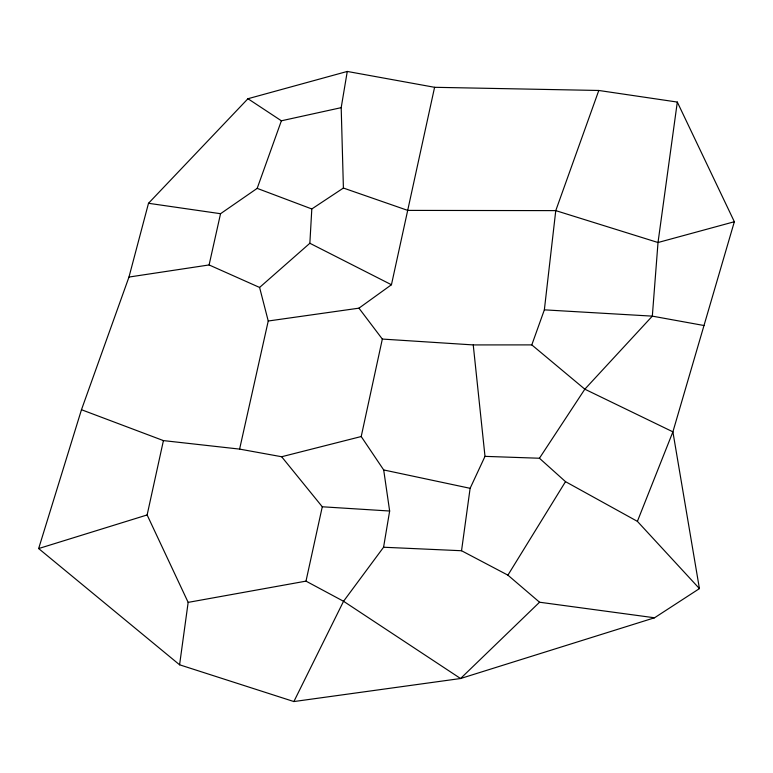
<?xml version="1.0" encoding="UTF-8"?>
<svg xmlns="http://www.w3.org/2000/svg" width="773" height="773" viewBox="0 0 773 773"><rect width="100%" height="100%" fill="white"/><g stroke="black" fill="none" stroke-linecap="round" stroke-linejoin="round"><path stroke-width="1.16" d="M81.474 409.719L163.422 440.6L239.601 449.103L268.241 321.008L259.593 287.45L309.857 243.263L311.809 208.961L343.405 188.042L407.738 210.391L555.768 210.623L658.016 242.519L734.35 221.735L677.312 102.065L598.795 90.47L434.59 87.301L347.27 71.445L247.949 98.722L148.503 203.289L128.975 277.053L81.474 409.719L38.65 548.559L179.587 664.799L293.875 701.555L460.563 678.52L654.538 617.782L699.43 588.611L672.897 431.836L734.35 221.735M699.43 588.611L637.396 521.36L672.897 431.836L584.832 389.186L531.805 344.893L544.356 309.847L555.768 210.623L598.795 90.47M179.587 664.799L188.158 602.38L147.131 514.953L163.422 440.6M654.538 617.782L539.554 602.225L507.909 575.151L461.539 550.734L470.119 488.314L485 456.36L473.24 344.922L382.335 339.067L358.952 308.166L268.241 321.008M677.312 102.065L658.016 242.519L652.325 316.138L584.832 389.186L539.438 458.244L485 456.36M343.405 188.042L341.193 107.66L347.27 71.445M293.875 701.555L343.55 601.278L383.572 547.236L389.65 511.021L383.688 469.945L361.213 436.532L382.335 339.067M188.158 602.38L305.992 581.132L322.283 506.779L281.643 456.737L239.601 449.103M358.952 308.166L391.447 284.744L434.59 87.301M128.975 277.053L209.097 264.946L220.547 213.706L257.177 188.37L281.382 120.791L341.193 107.66M507.909 575.151L565.507 481.647L539.438 458.244M539.554 602.225L460.563 678.52L343.55 601.278L305.992 581.132M38.65 548.559L147.131 514.953M281.643 456.737L361.213 436.532M473.24 344.922L531.805 344.893M383.572 547.236L461.539 550.734M544.356 309.847L652.325 316.138L704.068 325.53M322.283 506.779L389.65 511.021M148.503 203.289L220.547 213.706M383.688 469.945L470.119 488.314M257.177 188.37L311.809 208.961M209.097 264.946L259.593 287.45M309.857 243.263L391.447 284.744M565.507 481.647L637.396 521.36M247.949 98.722L281.382 120.791"/></g></svg>
